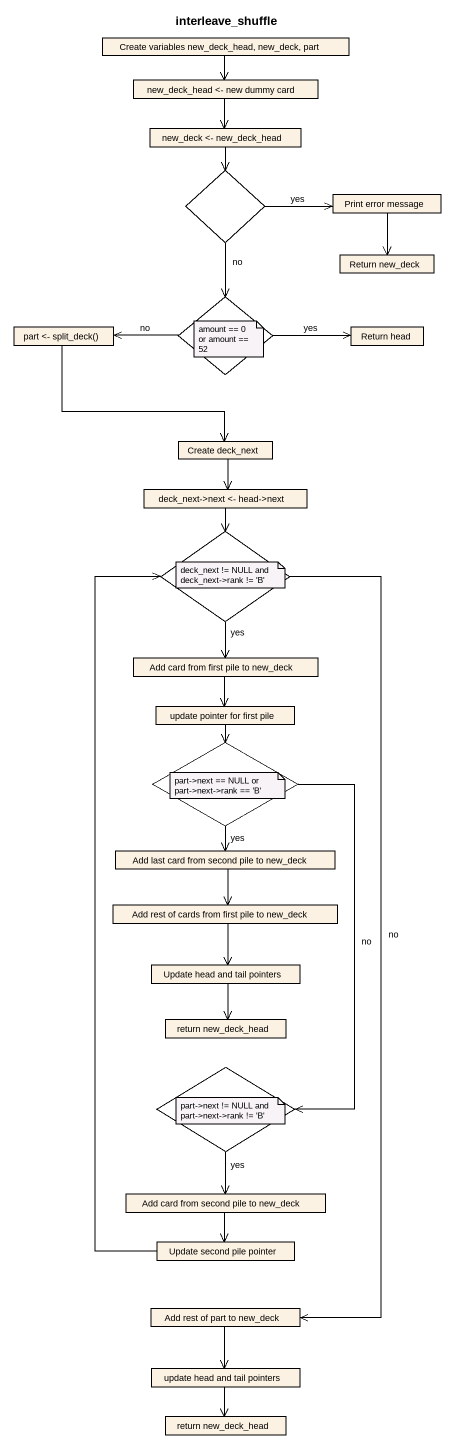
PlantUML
@startuml
title interleave_shuffle
hide empty description
state "Create variables new_deck_head, new_deck, part" as Create_variables_new_deck <<object>>
state "new_deck_head <- new dummy card" as new_deck_head_new_dummy_card <<object>>
state "new_deck <- new_deck_head" as new_deck_new_deck_head <<object>>
state choice1 <<choice>>
state "Print error message" as Print_error_message <<object>>
state "Return new_deck" as Return_new_deck <<object>>
state choice2 <<choice>>
state "part <- split_deck()" as part_split_deck <<object>>
state "Return head" as Return_head <<object>>
state "Create deck_next" as Create_deck_next <<object>>
state "deck_next->next <- head->next" as deck_next_next_head_next <<object>>
state choice3 <<choice>>
state "Add card from first pile to new_deck" as Add_card_from_first_pile_to <<object>>
state "update pointer for first pile" as update_pointer_for_first <<object>>
state choice4 <<choice>>
state "Add last card from second pile to new_deck" as Add_last_card_from_second <<object>>
state "Add rest of cards from first pile to new_deck" as Add_rest_of_cards_from <<object>>
state "Update head and tail pointers" as Update_head_and_tail <<object>>
state "return new_deck_head" as return_new_deck_head <<object>>
state choice5 <<choice>>
state "Add card from second pile to new_deck" as Add_card_from_second_pile <<object>>
state "Update second pile pointer" as Update_second_pile_pointer <<object>>
state "Add rest of part to new_deck" as Add_rest_of_part_to_new_deck <<object>>
state "update head and tail pointers" as update_head_and_tail <<object>>
state "return new_deck_head" as return_new_deck_head_2 <<object>>
Create_variables_new_deck --> new_deck_head_new_dummy_card
new_deck_head_new_dummy_card --> new_deck_new_deck_head
new_deck_new_deck_head --> choice1
choice1 -right-> Print_error_message : yes
choice1 --> choice2 : no
Print_error_message --> Return_new_deck
choice2 -left-> part_split_deck : no
choice2 -right-> Return_head : yes
part_split_deck --> Create_deck_next
Create_deck_next --> deck_next_next_head_next
deck_next_next_head_next --> choice3
choice3 --> Add_card_from_first_pile_to : yes
choice3 --> Add_rest_of_part_to_new_deck : no
Add_card_from_first_pile_to --> update_pointer_for_first
update_pointer_for_first --> choice4
choice4 --> Add_last_card_from_second : yes
choice4 --> choice5 : no
Add_last_card_from_second --> Add_rest_of_cards_from
Add_rest_of_cards_from --> Update_head_and_tail
Update_head_and_tail --> return_new_deck_head
choice5 --> Add_card_from_second_pile : yes
Add_card_from_second_pile --> Update_second_pile_pointer
Update_second_pile_pointer -up-> choice3
Add_rest_of_part_to_new_deck --> update_head_and_tail
update_head_and_tail --> return_new_deck_head_2
note as N1
  amount == 0 or amount == 52
end note
note as N2
  deck_next != NULL and deck_next->rank != 'B'
end note
note as N3
  part->next == NULL or part->next->rank == 'B'
end note
note as N4
  part->next != NULL and part->next->rank != 'B'
end note
@enduml
